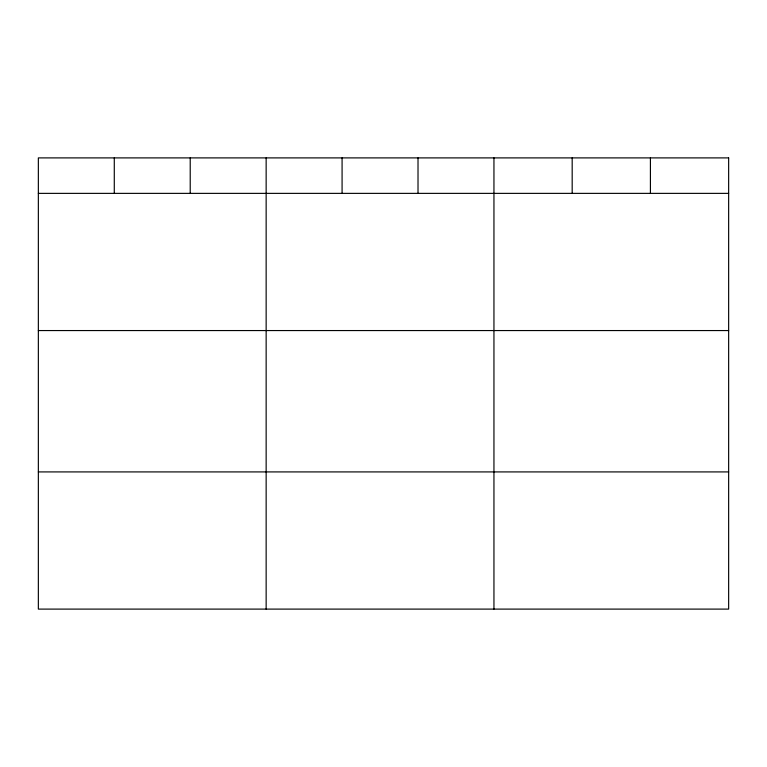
<?xml version="1.0" encoding="UTF-8"?>
<svg xmlns="http://www.w3.org/2000/svg" width="767" height="767" viewBox="0 0 767 767"><rect width="100%" height="100%" fill="white"/><g stroke="black" fill="none" stroke-linecap="round" stroke-linejoin="round"><path stroke-width="1.15" d="M38.35 193.37L728.65 193.37M38.35 330.558L728.65 330.558M38.35 471.916L728.65 471.916M650.416 157.897L650.416 193.37M572.182 157.897L572.182 193.37M493.948 157.897L493.948 609.103M418.015 157.897L418.015 193.37M342.082 157.897L342.082 193.37M266.149 157.897L266.149 609.103M190.216 157.897L190.216 193.37M114.283 157.897L114.283 193.37M728.65 157.897L38.35 157.897L38.35 609.103L728.65 609.103L728.65 157.897"/></g></svg>
